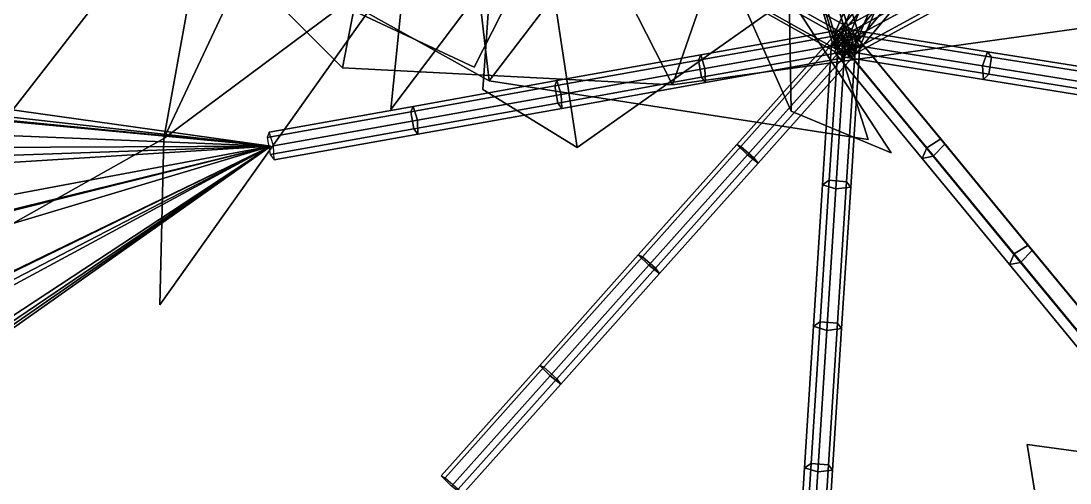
# Model space of a CAD drawing. Header units: metres. Extents: x -317 to 277, y -489 to 236.
# Drawn here: x -257 to -201.6, y -232.1 to -207.6 of the extents above; entities that cross this region are included whole.
import ezdxf

# ---------------------------------------------------------------- set-up
doc = ezdxf.new("R2010")
doc.units = ezdxf.units.M

msp = doc.modelspace()

# ---------------------------------------------------------------- linework, layer by layer
at = {"layer": 'Newplan_1Pdcel', "color": 3}
for points in [[(-213.3527, -208.651, 850.4057), (-210.33, -201.5663, 851.9626), (-211.0518, -201.3768, 852.5018), (-214.0745, -208.4615, 850.9449)], [(-214.0745, -208.4615, 850.9449), (-211.0518, -201.3768, 852.5018), (-210.8386, -201.6584, 853.3689), (-213.8612, -208.743, 851.812)], [(-213.3426, -208.4926, 850.4546), (-215.4655, -201.4651, 853.2583), (-216.2232, -201.8396, 853.6233), (-214.1003, -208.8671, 850.8196)], [(-214.1003, -208.8671, 850.8196), (-216.2232, -201.8396, 853.6233), (-216.01, -202.1211, 854.4904), (-213.8871, -209.1486, 851.6866)], [(-213.8871, -209.1486, 851.6866), (-216.01, -202.1211, 854.4904), (-215.1256, -201.9138, 854.6404), (-213.0027, -208.9413, 851.8367)], [(-212.6681, -208.5382, 851.0797), (-214.791, -201.5107, 853.8834), (-215.4655, -201.4651, 853.2583), (-213.3426, -208.4926, 850.4546)], [(-213.0027, -208.9413, 851.8367), (-215.1256, -201.9138, 854.6404), (-214.791, -201.5107, 853.8834), (-212.6681, -208.5382, 851.0797)], [(-213.8612, -208.743, 851.812), (-210.8386, -201.6584, 853.3689), (-209.9902, -202.015, 853.3447), (-213.0128, -209.0997, 851.7878)], [(-212.7003, -209.0431, 850.9236), (-209.6777, -201.9584, 852.4805), (-210.33, -201.5663, 851.9626), (-213.3527, -208.651, 850.4057)], [(-213.0128, -209.0997, 851.7878), (-209.9902, -202.015, 853.3447), (-209.6777, -201.9584, 852.4805), (-212.7003, -209.0431, 850.9236)], [(-212.9852, -208.1424, 851.2861), (-219.3945, -204.5224, 854.0376), (-219.8513, -204.7484, 853.2709), (-213.4421, -208.3684, 850.5194)], [(-213.1022, -208.8172, 851.9015), (-219.5114, -205.1972, 854.653), (-219.3945, -204.5224, 854.0376), (-212.9852, -208.1424, 851.2861)], [(-213.4682, -208.7775, 850.393), (-206.5879, -205.0098, 849.9243), (-206.8986, -204.3698, 850.5087), (-213.7788, -208.1375, 850.9774)], [(-213.7788, -208.1375, 850.9774), (-206.8986, -204.3698, 850.5087), (-206.6853, -204.6513, 851.3758), (-213.5656, -208.419, 851.8445)], [(-213.5656, -208.419, 851.8445), (-206.6853, -204.6513, 851.3758), (-206.248, -205.4585, 851.3064), (-213.1283, -209.2262, 851.7751)], [(-213.4421, -208.3684, 850.5194), (-219.8513, -204.7484, 853.2709), (-220.2548, -205.565, 853.4052), (-213.8456, -209.185, 850.6537)], [(-213.6324, -209.4665, 851.5208), (-220.0416, -205.8465, 854.2723), (-219.5114, -205.1972, 854.653), (-213.1022, -208.8172, 851.9015)], [(-213.0684, -209.4465, 850.8832), (-206.1882, -205.6788, 850.4145), (-206.5879, -205.0098, 849.9243), (-213.4682, -208.7775, 850.393)], [(-213.8456, -209.185, 850.6537), (-220.2548, -205.565, 853.4052), (-220.0416, -205.8465, 854.2723), (-213.6324, -209.4665, 851.5208)], [(-213.1283, -209.2262, 851.7751), (-206.248, -205.4585, 851.3064), (-206.1882, -205.6788, 850.4145), (-213.0684, -209.4465, 850.8832)], [(-213.4867, -208.0617, 851.4356), (-221.0928, -209.4266, 852.8629), (-221.2055, -209.708, 851.9936), (-213.5994, -208.3431, 850.5663)], [(-213.5994, -208.3431, 850.5663), (-221.2055, -209.708, 851.9936), (-221.0489, -210.6146, 851.9609), (-213.4428, -209.2498, 850.5336)], [(-213.2595, -208.7919, 851.9484), (-220.8656, -210.1567, 853.3757), (-221.0928, -209.4266, 852.8629), (-213.4867, -208.0617, 851.4356)], [(-213.9633, -208.3298, 851.4658), (-219.1774, -214.1767, 850.8497), (-218.963, -214.2741, 849.9596), (-213.7489, -208.4272, 850.5757)], [(-213.409, -208.8759, 851.9578), (-218.6231, -214.7229, 851.3417), (-219.1774, -214.1767, 850.8497), (-213.9633, -208.3298, 851.4658)], [(-213.7489, -208.4272, 850.5757), (-218.963, -214.2741, 849.9596), (-218.2742, -214.8814, 849.8932), (-213.06, -209.0345, 850.5094)], [(-214.1669, -208.8071, 851.3609), (-214.6447, -216.3013, 849.0452), (-214.2905, -216.0711, 848.2272), (-213.8127, -208.5769, 850.5428)], [(-213.8127, -208.5769, 850.5428), (-214.2905, -216.0711, 848.2272), (-213.3743, -216.1452, 848.278), (-212.8965, -208.6511, 850.5937)], [(-213.7644, -208.7298, 850.4813), (-209.138, -214.349, 847.5192), (-208.3939, -213.8787, 847.7891), (-213.0203, -208.2596, 850.7512)], [(-213.6289, -208.8064, 850.4232), (-206.1862, -210.0039, 848.204), (-205.9244, -209.2612, 848.681), (-213.3672, -208.0636, 850.9001)], [(-212.8071, -208.5411, 851.6183), (-208.1807, -214.1603, 848.6563), (-208.7981, -214.7978, 848.9013), (-213.4245, -209.1786, 851.8634)], [(-213.3672, -208.0636, 850.9001), (-205.9244, -209.2612, 848.681), (-205.7112, -209.5427, 849.5481), (-213.1539, -208.3452, 851.7672)], [(-213.1539, -208.3452, 851.7672), (-205.7112, -209.5427, 849.5481), (-205.8463, -210.4527, 849.5861), (-213.289, -209.2551, 851.8052)], [(-213.0203, -208.2596, 850.7512), (-208.3939, -213.8787, 847.7891), (-208.1807, -214.1603, 848.6563), (-212.8071, -208.5411, 851.6183)], [(-213.2296, -209.5313, 851.4007), (-220.8357, -210.8962, 852.828), (-220.8656, -210.1567, 853.3757), (-213.2595, -208.7919, 851.9484)], [(-212.8468, -209.316, 851.3765), (-218.0609, -215.1629, 850.7603), (-218.6231, -214.7229, 851.3417), (-213.409, -208.8759, 851.9578)], [(-213.06, -209.0345, 850.5094), (-218.2742, -214.8814, 849.8932), (-218.0609, -215.1629, 850.7603), (-212.8468, -209.316, 851.3765)], [(-213.4729, -209.0257, 851.9249), (-213.9507, -216.5198, 849.6093), (-214.6447, -216.3013, 849.0452), (-214.1669, -208.8071, 851.3609)], [(-214.0127, -209.2946, 851.1647), (-209.3863, -214.9138, 848.2026), (-209.138, -214.349, 847.5192), (-213.7644, -208.7298, 850.4813)], [(-212.6832, -208.9326, 851.4608), (-213.161, -216.4267, 849.1451), (-213.9507, -216.5198, 849.6093), (-213.4729, -209.0257, 851.9249)], [(-213.5809, -209.5385, 850.9793), (-206.1381, -210.7361, 848.7602), (-206.1862, -210.0039, 848.204), (-213.6289, -208.8064, 850.4232)], [(-212.8965, -208.6511, 850.5937), (-213.3743, -216.1452, 848.278), (-213.161, -216.4267, 849.1451), (-212.6832, -208.9326, 851.4608)], [(-221.0928, -209.4266, 852.8629), (-228.6989, -210.7914, 854.2902), (-228.8116, -211.0728, 853.4209), (-221.2055, -209.708, 851.9936)], [(-221.2055, -209.708, 851.9936), (-228.8116, -211.0728, 853.4209), (-228.655, -211.9795, 853.3882), (-221.0489, -210.6146, 851.9609)], [(-220.8656, -210.1567, 853.3757), (-228.4717, -211.5216, 854.803), (-228.6989, -210.7914, 854.2902), (-221.0928, -209.4266, 852.8629)], [(-213.4428, -209.2498, 850.5336), (-221.0489, -210.6146, 851.9609), (-220.8357, -210.8962, 852.828), (-213.2296, -209.5313, 851.4007)], [(-213.4245, -209.1786, 851.8634), (-208.7981, -214.7978, 848.9013), (-209.3863, -214.9138, 848.2026), (-214.0127, -209.2946, 851.1647)], [(-213.289, -209.2551, 851.8052), (-205.8463, -210.4527, 849.5861), (-206.1381, -210.7361, 848.7602), (-213.5809, -209.5385, 850.9793)], [(-206.1862, -210.0039, 848.204), (-198.7434, -211.2015, 845.9849), (-198.4817, -210.4588, 846.4619), (-205.9244, -209.2612, 848.681)], [(-205.9244, -209.2612, 848.681), (-198.4817, -210.4588, 846.4619), (-198.2684, -210.7403, 847.329), (-205.7112, -209.5427, 849.5481)], [(-205.7112, -209.5427, 849.5481), (-198.2684, -210.7403, 847.329), (-198.4035, -211.6502, 847.367), (-205.8463, -210.4527, 849.5861)], [(-220.8357, -210.8962, 852.828), (-228.4418, -212.261, 854.2553), (-228.4717, -211.5216, 854.803), (-220.8656, -210.1567, 853.3757)], [(-206.1381, -210.7361, 848.7602), (-198.6954, -211.9336, 846.5411), (-198.7434, -211.2015, 845.9849), (-206.1862, -210.0039, 848.204)], [(-228.6989, -210.7914, 854.2902), (-236.3051, -212.1563, 855.7175), (-236.4177, -212.4377, 854.8482), (-228.8116, -211.0728, 853.4209)], [(-228.4717, -211.5216, 854.803), (-236.0778, -212.8864, 856.2303), (-236.3051, -212.1563, 855.7175), (-228.6989, -210.7914, 854.2902)], [(-221.0489, -210.6146, 851.9609), (-228.655, -211.9795, 853.3882), (-228.4418, -212.261, 854.2553), (-220.8357, -210.8962, 852.828)], [(-205.8463, -210.4527, 849.5861), (-198.4035, -211.6502, 847.367), (-198.6954, -211.9336, 846.5411), (-206.1381, -210.7361, 848.7602)], [(-228.8116, -211.0728, 853.4209), (-236.4177, -212.4377, 854.8482), (-236.2611, -213.3443, 854.8156), (-228.655, -211.9795, 853.3882)], [(-228.4418, -212.261, 854.2553), (-236.0479, -213.6259, 855.6826), (-236.0778, -212.8864, 856.2303), (-228.4717, -211.5216, 854.803)], [(-236.3051, -212.1563, 855.7175), (-243.9112, -213.5211, 857.1448), (-244.0238, -213.8025, 856.2755), (-236.4177, -212.4377, 854.8482)], [(-236.4177, -212.4377, 854.8482), (-244.0238, -213.8025, 856.2755), (-243.8672, -214.7092, 856.2429), (-236.2611, -213.3443, 854.8156)], [(-236.0778, -212.8864, 856.2303), (-243.6839, -214.2513, 857.6576), (-243.9112, -213.5211, 857.1448), (-236.3051, -212.1563, 855.7175)], [(-228.655, -211.9795, 853.3882), (-236.2611, -213.3443, 854.8156), (-236.0479, -213.6259, 855.6826), (-228.4418, -212.261, 854.2553)], [(-236.0479, -213.6259, 855.6826), (-243.654, -214.9907, 857.1099), (-243.6839, -214.2513, 857.6576), (-236.0778, -212.8864, 856.2303)], [(-236.2611, -213.3443, 854.8156), (-243.8672, -214.7092, 856.2429), (-243.654, -214.9907, 857.1099), (-236.0479, -213.6259, 855.6826)], [(-209.138, -214.349, 847.5192), (-204.5116, -219.9682, 844.5571), (-203.7675, -219.4979, 844.827), (-208.3939, -213.8787, 847.7891)], [(-208.1807, -214.1603, 848.6563), (-203.5543, -219.7794, 845.6942), (-204.1717, -220.4169, 845.9392), (-208.7981, -214.7978, 848.9013)], [(-208.3939, -213.8787, 847.7891), (-203.7675, -219.4979, 844.827), (-203.5543, -219.7794, 845.6942), (-208.1807, -214.1603, 848.6563)], [(-219.1774, -214.1767, 850.8497), (-224.3915, -220.0236, 850.2335), (-224.1771, -220.121, 849.3434), (-218.963, -214.2741, 849.9596)], [(-218.6231, -214.7229, 851.3417), (-223.8372, -220.5698, 850.7255), (-224.3915, -220.0236, 850.2335), (-219.1774, -214.1767, 850.8497)], [(-218.963, -214.2741, 849.9596), (-224.1771, -220.121, 849.3434), (-223.4883, -220.7283, 849.2771), (-218.2742, -214.8814, 849.8932)], [(-209.3863, -214.9138, 848.2026), (-204.7599, -220.5329, 845.2405), (-204.5116, -219.9682, 844.5571), (-209.138, -214.349, 847.5192)], [(-218.0609, -215.1629, 850.7603), (-223.275, -221.0098, 850.1442), (-223.8372, -220.5698, 850.7255), (-218.6231, -214.7229, 851.3417)], [(-218.2742, -214.8814, 849.8932), (-223.4883, -220.7283, 849.2771), (-223.275, -221.0098, 850.1442), (-218.0609, -215.1629, 850.7603)], [(-208.7981, -214.7978, 848.9013), (-204.1717, -220.4169, 845.9392), (-204.7599, -220.5329, 845.2405), (-209.3863, -214.9138, 848.2026)], [(-214.6447, -216.3013, 849.0452), (-215.1225, -223.7954, 846.7296), (-214.7683, -223.5652, 845.9115), (-214.2905, -216.0711, 848.2272)], [(-213.9507, -216.5198, 849.6093), (-214.4285, -224.014, 847.2936), (-215.1225, -223.7954, 846.7296), (-214.6447, -216.3013, 849.0452)], [(-214.2905, -216.0711, 848.2272), (-214.7683, -223.5652, 845.9115), (-213.8521, -223.6394, 845.9623), (-213.3743, -216.1452, 848.278)], [(-213.3743, -216.1452, 848.278), (-213.8521, -223.6394, 845.9623), (-213.6388, -223.9209, 846.8294), (-213.161, -216.4267, 849.1451)], [(-213.161, -216.4267, 849.1451), (-213.6388, -223.9209, 846.8294), (-214.4285, -224.014, 847.2936), (-213.9507, -216.5198, 849.6093)], [(-204.5116, -219.9682, 844.5571), (-199.8852, -225.5874, 841.595), (-199.1411, -225.1171, 841.8649), (-203.7675, -219.4979, 844.827)], [(-203.7675, -219.4979, 844.827), (-199.1411, -225.1171, 841.8649), (-198.9279, -225.3986, 842.7321), (-203.5543, -219.7794, 845.6942)], [(-224.3915, -220.0236, 850.2335), (-229.6056, -225.8706, 849.6174), (-229.3912, -225.968, 848.7273), (-224.1771, -220.121, 849.3434)], [(-223.8372, -220.5698, 850.7255), (-229.0513, -226.4167, 850.1094), (-229.6056, -225.8706, 849.6174), (-224.3915, -220.0236, 850.2335)], [(-224.1771, -220.121, 849.3434), (-229.3912, -225.968, 848.7273), (-228.7024, -226.5753, 848.6609), (-223.4883, -220.7283, 849.2771)], [(-204.7599, -220.5329, 845.2405), (-200.1335, -226.1521, 842.2784), (-199.8852, -225.5874, 841.595), (-204.5116, -219.9682, 844.5571)], [(-203.5543, -219.7794, 845.6942), (-198.9279, -225.3986, 842.7321), (-199.5453, -226.0361, 842.9771), (-204.1717, -220.4169, 845.9392)], [(-223.275, -221.0098, 850.1442), (-228.4892, -226.8568, 849.528), (-229.0513, -226.4167, 850.1094), (-223.8372, -220.5698, 850.7255)], [(-223.4883, -220.7283, 849.2771), (-228.7024, -226.5753, 848.6609), (-228.4892, -226.8568, 849.528), (-223.275, -221.0098, 850.1442)], [(-204.1717, -220.4169, 845.9392), (-199.5453, -226.0361, 842.9771), (-200.1335, -226.1521, 842.2784), (-204.7599, -220.5329, 845.2405)], [(-215.1225, -223.7954, 846.7296), (-215.6003, -231.2896, 844.4139), (-215.2461, -231.0594, 843.5958), (-214.7683, -223.5652, 845.9115)], [(-214.7683, -223.5652, 845.9115), (-215.2461, -231.0594, 843.5958), (-214.3298, -231.1335, 843.6467), (-213.8521, -223.6394, 845.9623)], [(-214.4285, -224.014, 847.2936), (-214.9063, -231.5081, 844.9779), (-215.6003, -231.2896, 844.4139), (-215.1225, -223.7954, 846.7296)], [(-213.6388, -223.9209, 846.8294), (-214.1166, -231.4151, 844.5137), (-214.9063, -231.5081, 844.9779), (-214.4285, -224.014, 847.2936)], [(-213.8521, -223.6394, 845.9623), (-214.3298, -231.1335, 843.6467), (-214.1166, -231.4151, 844.5137), (-213.6388, -223.9209, 846.8294)], [(-229.6056, -225.8706, 849.6174), (-234.8197, -231.7175, 849.0012), (-234.6053, -231.8149, 848.1111), (-229.3912, -225.968, 848.7273)], [(-229.0513, -226.4167, 850.1094), (-234.2654, -232.2636, 849.4932), (-234.8197, -231.7175, 849.0012), (-229.6056, -225.8706, 849.6174)], [(-229.3912, -225.968, 848.7273), (-234.6053, -231.8149, 848.1111), (-233.9165, -232.4222, 848.0448), (-228.7024, -226.5753, 848.6609)], [(-228.4892, -226.8568, 849.528), (-233.7033, -232.7037, 848.9119), (-234.2654, -232.2636, 849.4932), (-229.0513, -226.4167, 850.1094)], [(-228.7024, -226.5753, 848.6609), (-233.9165, -232.4222, 848.0448), (-233.7033, -232.7037, 848.9119), (-228.4892, -226.8568, 849.528)], [(-215.6003, -231.2896, 844.4139), (-216.0781, -238.7838, 842.0982), (-215.7239, -238.5536, 841.2802), (-215.2461, -231.0594, 843.5958)], [(-214.9063, -231.5081, 844.9779), (-215.384, -239.0023, 842.6622), (-216.0781, -238.7838, 842.0982), (-215.6003, -231.2896, 844.4139)], [(-215.2461, -231.0594, 843.5958), (-215.7239, -238.5536, 841.2802), (-214.8076, -238.6277, 841.331), (-214.3298, -231.1335, 843.6467)], [(-214.3298, -231.1335, 843.6467), (-214.8076, -238.6277, 841.331), (-214.5944, -238.9092, 842.1981), (-214.1166, -231.4151, 844.5137)], [(-214.1166, -231.4151, 844.5137), (-214.5944, -238.9092, 842.1981), (-215.384, -239.0023, 842.6622), (-214.9063, -231.5081, 844.9779)]]:
    msp.add_3dface(points, dxfattribs=at)
at = {"layer": 'Newplan_1Pdncle', "color": 3}
for points in [[(-202.7303, -195.1472, 835.1721), (-213.5289, -208.1523, 851.6048), (-214.0951, -208.4925, 850.9635), (-203.2965, -195.4874, 834.5308)], [(-201.9916, -195.6942, 835.2246), (-212.7902, -208.6993, 851.6573), (-213.5289, -208.1523, 851.6048), (-202.7303, -195.1472, 835.1721)], [(-203.2965, -195.4874, 834.5308), (-214.0951, -208.4925, 850.9635), (-213.6962, -209.2644, 850.6147), (-202.8976, -196.2593, 834.182)], [(-202.0944, -196.3776, 834.6162), (-212.893, -209.3827, 851.049), (-212.7902, -208.6993, 851.6573), (-201.9916, -195.6942, 835.2246)], [(-202.8976, -196.2593, 834.182), (-213.6962, -209.2644, 850.6147), (-212.893, -209.3827, 851.049), (-202.0944, -196.3776, 834.6162)]]:
    msp.add_3dface(points, dxfattribs=at)
at = {"layer": 'Newplan_1Petal1', "color": 3}
for points in [[(-235.7484, -180.705, 729.9808), (-232.2771, -210.803, 728.3538), (-249.6451, -201.0964, 729.0657)], [(-235.7484, -180.705, 729.9808), (-249.6451, -201.0964, 729.0657), (-232.2771, -210.803, 728.3538)], [(-218.7961, -193.151, 733.7815), (-232.2771, -210.803, 728.3538), (-235.7484, -180.705, 729.9808)], [(-218.7961, -193.151, 733.7815), (-235.7484, -180.705, 729.9808), (-232.2771, -210.803, 728.3538)], [(-240.041, -210.1112, 733.1796), (-251.082, -199.0727, 752.1364), (-235.3459, -185.9367, 734.9998)], [(-240.041, -210.1112, 733.1796), (-235.3459, -185.9367, 734.9998), (-251.082, -199.0727, 752.1364)], [(-235.3459, -185.9367, 734.9998), (-222.5926, -211.012, 723.6343), (-240.041, -210.1112, 733.1796)], [(-235.3459, -185.9367, 734.9998), (-240.041, -210.1112, 733.1796), (-222.5926, -211.012, 723.6343)], [(-215.2883, -189.977, 728.8273), (-222.5926, -211.012, 723.6343), (-235.3459, -185.9367, 734.9998)], [(-215.2883, -189.977, 728.8273), (-235.3459, -185.9367, 734.9998), (-222.5926, -211.012, 723.6343)], [(-195.8768, -207.3108, 734.0308), (-222.5926, -211.012, 723.6343), (-215.2883, -189.977, 728.8273)], [(-195.8768, -207.3108, 734.0308), (-215.2883, -189.977, 728.8273), (-222.5926, -211.012, 723.6343)], [(-227.6195, -214.3251, 731.0663), (-232.6195, -211.2644, 754.9146), (-231.1855, -190.8268, 737.7653)], [(-227.6195, -214.3251, 731.0663), (-231.1855, -190.8268, 737.7653), (-232.6195, -211.2644, 754.9146)], [(-231.1855, -190.8268, 737.7653), (-216.7268, -206.6367, 716.2808), (-227.6195, -214.3251, 731.0663)], [(-231.1855, -190.8268, 737.7653), (-227.6195, -214.3251, 731.0663), (-216.7268, -206.6367, 716.2808)], [(-233.081, -210.0753, 755.7228), (-241.5249, -206.1016, 728.3654), (-224.5825, -193.3638, 736.9385)], [(-233.081, -210.0753, 755.7228), (-224.5825, -193.3638, 736.9385), (-241.5249, -206.1016, 728.3654)], [(-212.2389, -213.9163, 748.9522), (-232.2771, -210.803, 728.3538), (-218.7961, -193.151, 733.7815)], [(-212.2389, -213.9163, 748.9522), (-218.7961, -193.151, 733.7815), (-232.2771, -210.803, 728.3538)], [(-216.3109, -212.4047, 723.3943), (-211.0154, -214.6207, 747.2723), (-224.5837, -193.828, 737.4026)], [(-216.3109, -212.4047, 723.3943), (-224.5837, -193.828, 737.4026), (-211.0154, -214.6207, 747.2723)], [(-224.5837, -193.828, 737.4026), (-216.5359, -199.0615, 708.6201), (-216.3109, -212.4047, 723.3943)], [(-224.5837, -193.828, 737.4026), (-216.3109, -212.4047, 723.3943), (-216.5359, -199.0615, 708.6201)], [(-268.0917, -230.7361, 866.209), (-273.4861, -210.0954, 864.9467), (-243.8277, -214.2581, 856.8851)], [(-268.0917, -230.7361, 866.209), (-243.8277, -214.2581, 856.8851), (-273.4861, -210.0954, 864.9467)], [(-267.9602, -226.7681, 871.3185), (-274.6632, -211.2267, 858.27), (-243.8277, -214.2581, 856.8851)], [(-267.9602, -226.7681, 871.3185), (-243.8277, -214.2581, 856.8851), (-274.6632, -211.2267, 858.27)], [(-274.3546, -211.3679, 859.5233), (-268.9602, -232.0085, 860.7856), (-243.8277, -214.2581, 856.8851)], [(-274.3546, -211.3679, 859.5233), (-243.8277, -214.2581, 856.8851), (-268.9602, -232.0085, 860.7856)], [(-273.0114, -210.9961, 866.0979), (-271.0504, -228.955, 854.6803), (-243.8277, -214.2581, 856.8851)], [(-273.0114, -210.9961, 866.0979), (-243.8277, -214.2581, 856.8851), (-271.0504, -228.955, 854.6803)], [(-269.4349, -231.1079, 859.6344), (-271.3959, -213.1489, 871.052), (-243.8277, -214.2581, 856.8851)], [(-269.4349, -231.1079, 859.6344), (-243.8277, -214.2581, 856.8851), (-271.3959, -213.1489, 871.052)], [(-269.0821, -220.4594, 873.346), (-274.5548, -216.1847, 853.1345), (-243.8277, -214.2581, 856.8851)], [(-269.0821, -220.4594, 873.346), (-243.8277, -214.2581, 856.8851), (-274.5548, -216.1847, 853.1345)], [(-274.4861, -215.3359, 854.4138), (-267.7831, -230.8773, 867.4623), (-243.8277, -214.2581, 856.8851)], [(-274.4861, -215.3359, 854.4138), (-243.8277, -214.2581, 856.8851), (-267.7831, -230.8773, 867.4623)], [(-273.3642, -221.6446, 852.3863), (-267.8914, -225.9192, 872.5978), (-243.8277, -214.2581, 856.8851)], [(-273.3642, -221.6446, 852.3863), (-243.8277, -214.2581, 856.8851), (-267.8914, -225.9192, 872.5978)], [(-271.0466, -214.3839, 871.2488), (-273.1352, -223.0585, 851.8292), (-243.8277, -214.2581, 856.8851)], [(-271.0466, -214.3839, 871.2488), (-243.8277, -214.2581, 856.8851), (-273.1352, -223.0585, 851.8292)], [(-271.3996, -227.72, 854.4835), (-269.3111, -219.0455, 873.9031), (-243.8277, -214.2581, 856.8851)], [(-271.3996, -227.72, 854.4835), (-243.8277, -214.2581, 856.8851), (-269.3111, -219.0455, 873.9031)]]:
    msp.add_3dface(points, dxfattribs=at)
at = {"layer": 'Newplan_FruitU', "color": 3}
for points in [[(-194.8976, -231.2754, 839.3275), (-203.8197, -230.0603, 838.9836), (-202.9375, -235.5524, 835.8522)], [(-194.8976, -231.2754, 839.3275), (-202.9375, -235.5524, 835.8522), (-203.8197, -230.0603, 838.9836)], [(-194.8976, -231.2754, 839.3275), (-202.9375, -235.5524, 835.8522), (-196.0498, -242.6488, 830.4615)], [(-194.8976, -231.2754, 839.3275), (-196.0498, -242.6488, 830.4615), (-202.9375, -235.5524, 835.8522)]]:
    msp.add_3dface(points, dxfattribs=at)
at = {"layer": 'Newplan_Leaf', "color": 3}
for points in [[(-236.6699, -204.2994, 738.0453), (-249.4879, -213.8517, 735.3522), (-236.4563, -186.1065, 737.2888)], [(-236.6699, -204.2994, 738.0453), (-236.4563, -186.1065, 737.2888), (-249.4879, -213.8517, 735.3522)], [(-249.4879, -213.8517, 735.3522), (-246.706, -198.452, 733.0772), (-236.4563, -186.1065, 737.2888)], [(-249.4879, -213.8517, 735.3522), (-236.4563, -186.1065, 737.2888), (-246.706, -198.452, 733.0772)], [(-221.6691, -191.3354, 742.0756), (-237.4818, -212.3219, 736.8345), (-236.6699, -204.2994, 738.0453)], [(-221.6691, -191.3354, 742.0756), (-236.6699, -204.2994, 738.0453), (-237.4818, -212.3219, 736.8345)], [(-249.4879, -213.8517, 735.3522), (-265.7858, -223.0311, 721.1858), (-246.706, -198.452, 733.0772)], [(-249.4879, -213.8517, 735.3522), (-246.706, -198.452, 733.0772), (-265.7858, -223.0311, 721.1858)], [(-246.706, -198.452, 733.0772), (-265.7858, -223.0311, 721.1858), (-261.9447, -201.9017, 730.6392)], [(-246.706, -198.452, 733.0772), (-261.9447, -201.9017, 730.6392), (-265.7858, -223.0311, 721.1858)], [(-236.6699, -204.2994, 738.0453), (-249.7069, -222.656, 730.5919), (-249.4879, -213.8517, 735.3522)], [(-236.6699, -204.2994, 738.0453), (-249.4879, -213.8517, 735.3522), (-249.7069, -222.656, 730.5919)], [(-145.8917, -218.2444, 547.9946), (-204.5782, -249.2603, 520.5673), (-185.2955, -228.7362, 514.9787)], [(-145.8917, -218.2444, 547.9946), (-185.2955, -228.7362, 514.9787), (-204.5782, -249.2603, 520.5673)], [(-145.8917, -218.2444, 547.9946), (-175.1709, -250.3102, 548.8179), (-204.5782, -249.2603, 520.5673)], [(-145.8917, -218.2444, 547.9946), (-204.5782, -249.2603, 520.5673), (-175.1709, -250.3102, 548.8179)], [(-204.5782, -249.2603, 520.5673), (-219.1942, -257.9029, 509.9936), (-185.2955, -228.7362, 514.9787)], [(-204.5782, -249.2603, 520.5673), (-185.2955, -228.7362, 514.9787), (-219.1942, -257.9029, 509.9936)]]:
    msp.add_3dface(points, dxfattribs=at)

doc.saveas('drawing.dxf')
